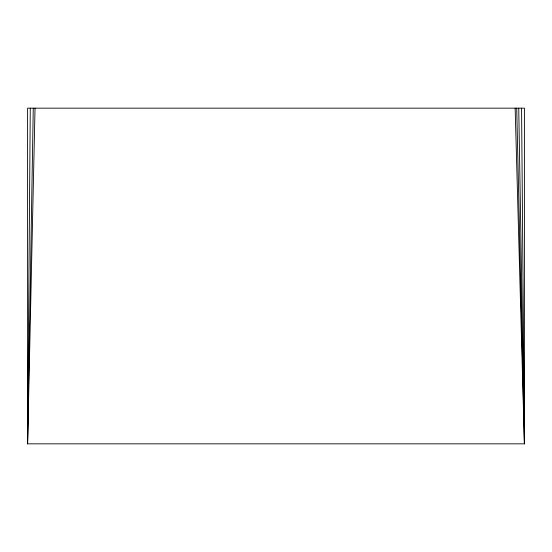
<?xml version="1.0" encoding="UTF-8"?>
<svg xmlns="http://www.w3.org/2000/svg" width="552" height="552" viewBox="0 0 552 552"><rect width="100%" height="100%" fill="white"/><g stroke="black" fill="none" stroke-linecap="round" stroke-linejoin="round"><path stroke-width="0.83" d="M35.031 108.164L27.6 443.836L27.6 108.164L524.4 108.164L524.4 443.836L27.6 443.836L30.277 108.164M27.6 443.836L33.258 108.164M515.154 108.164L524.4 443.836L521.571 108.164M516.707 108.164L524.4 443.836L518.742 108.164"/></g></svg>
